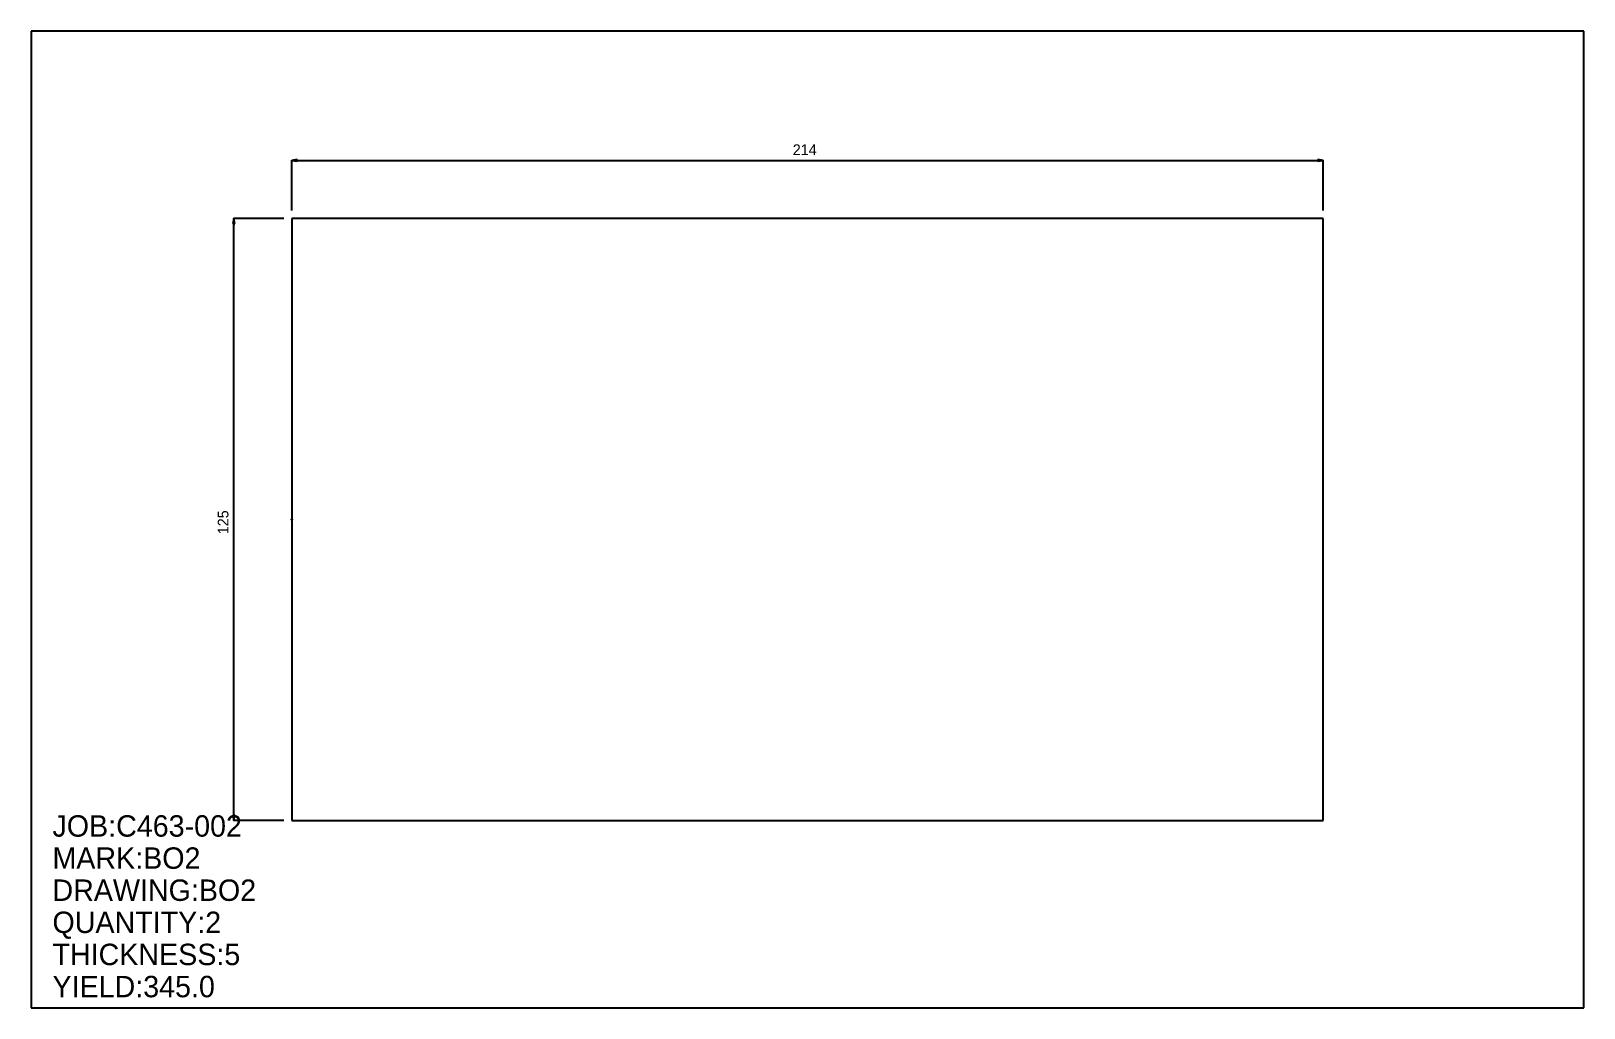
# Model space of a CAD drawing. Extents: x 0 to 322, y 0 to 203.
import ezdxf

# ---------------------------------------------------------------- set-up
doc = ezdxf.new("R2010")
doc.units = 0
doc.header["$LTSCALE"] = 0.125
for name, color, linetype in [('2', 7, 'CONTINUOUS'), ('3', 1, 'CONTINUOUS'), ('5', 7, 'CONTINUOUS'), ('6', 4, 'CONTINUOUS')]:
    doc.layers.add(name, color=color, linetype=linetype)

# ---------------------------------------------------------------- blocks, each defined once
blk = doc.blocks.new('ARROW')
at = {"layer": '2', "linetype": 'CONTINUOUS'}
for p, q in [((0, 0), (-1, 0.166667)), ((-1, 0.166667), (-1, -0.166667)), ((-1, -0.166667), (0, 0))]:
    blk.add_line(p, q, dxfattribs=at)
blk = doc.blocks.new('PLATE')
at = {"layer": '3', "linetype": 'CONTINUOUS'}
for p, q in [((0, 0), (0, -125)), ((214.00101, 0), (0, 0)), ((214.00101, -125), (214.00101, 0)), ((0, -125), (214.00101, -125))]:
    blk.add_line(p, q, dxfattribs=at)
at = {"layer": '5', "linetype": 'CONTINUOUS'}
for p, q in [((-0.1, -62.5), (0.1, -62.5)), ((0, -62.599998), (0, -62.400002))]:
    blk.add_line(p, q, dxfattribs=at)
blk.add_circle((0, -62.5), 0.1, dxfattribs=at)
at = {"layer": '6', "linetype": 'CONTINUOUS'}
for p, q in [((0, 1.666667), (0, 12.083334)), ((0, 12.033334), (214.00101, 12.033334)), ((214.00101, 1.666667), (214.00101, 12.083334)), ((-1.666657, 0), (-12.083324, 0.000001)), ((-12.033334, -125), (-12.033324, 0.000001)), ((-1.666667, -125), (-12.083334, -125))]:
    blk.add_line(p, q, dxfattribs=at)
at = {"layer": '6', "xscale": 1.111111, "yscale": 1.111111, "zscale": 1.111111}
for p, rotation in [((0, 12.033334), 180), ((-12.033324, 0.000001), 90), ((-12.033334, -125), 270)]:
    blk.add_blockref('ARROW', p, dxfattribs=dict(at, rotation=rotation))
blk.add_blockref('ARROW', (214.00101, 12.033334), dxfattribs=at)
at = {"layer": '5'}
blk.add_text('ZERO', height=0.015, dxfattribs=at).set_placement((0, -62.5))
at = {"layer": '6'}
blk.add_text('214', height=2.222, dxfattribs=at).set_placement((103.94495, 13.144444))
blk.add_text('125', height=2.222, rotation=90, dxfattribs=at).set_placement((-13.144441, -65.555557))

msp = doc.modelspace()

# ---------------------------------------------------------------- linework, layer by layer
at = {"layer": '5', "linetype": 'CONTINUOUS'}
for p, q in [((322.22226, 202.77779), (0, 202.77779)), ((0, 202.77779), (0, 0)), ((322.22226, 0), (322.22226, 202.77779)), ((0, 0), (322.22226, 0))]:
    msp.add_line(p, q, dxfattribs=at)

# ---------------------------------------------------------------- block references
at = {"layer": '2'}
msp.add_blockref('PLATE', (54.110626, 163.88889), dxfattribs=at)

# ---------------------------------------------------------------- texts
at = {"layer": '5'}
for s, p in [('JOB:C463-002', (4.444444, 35.555553)), ('MARK:BO2', (4.444444, 28.888887)), ('DRAWING:BO2', (4.444444, 22.222221)), ('QUANTITY:2', (4.444444, 15.555554)), ('THICKNESS:5', (4.444444, 8.888888)), ('YIELD:345.0', (4.444444, 2.222222))]:
    msp.add_text(s, height=4.444, dxfattribs=at).set_placement(p)

doc.saveas('drawing.dxf')
